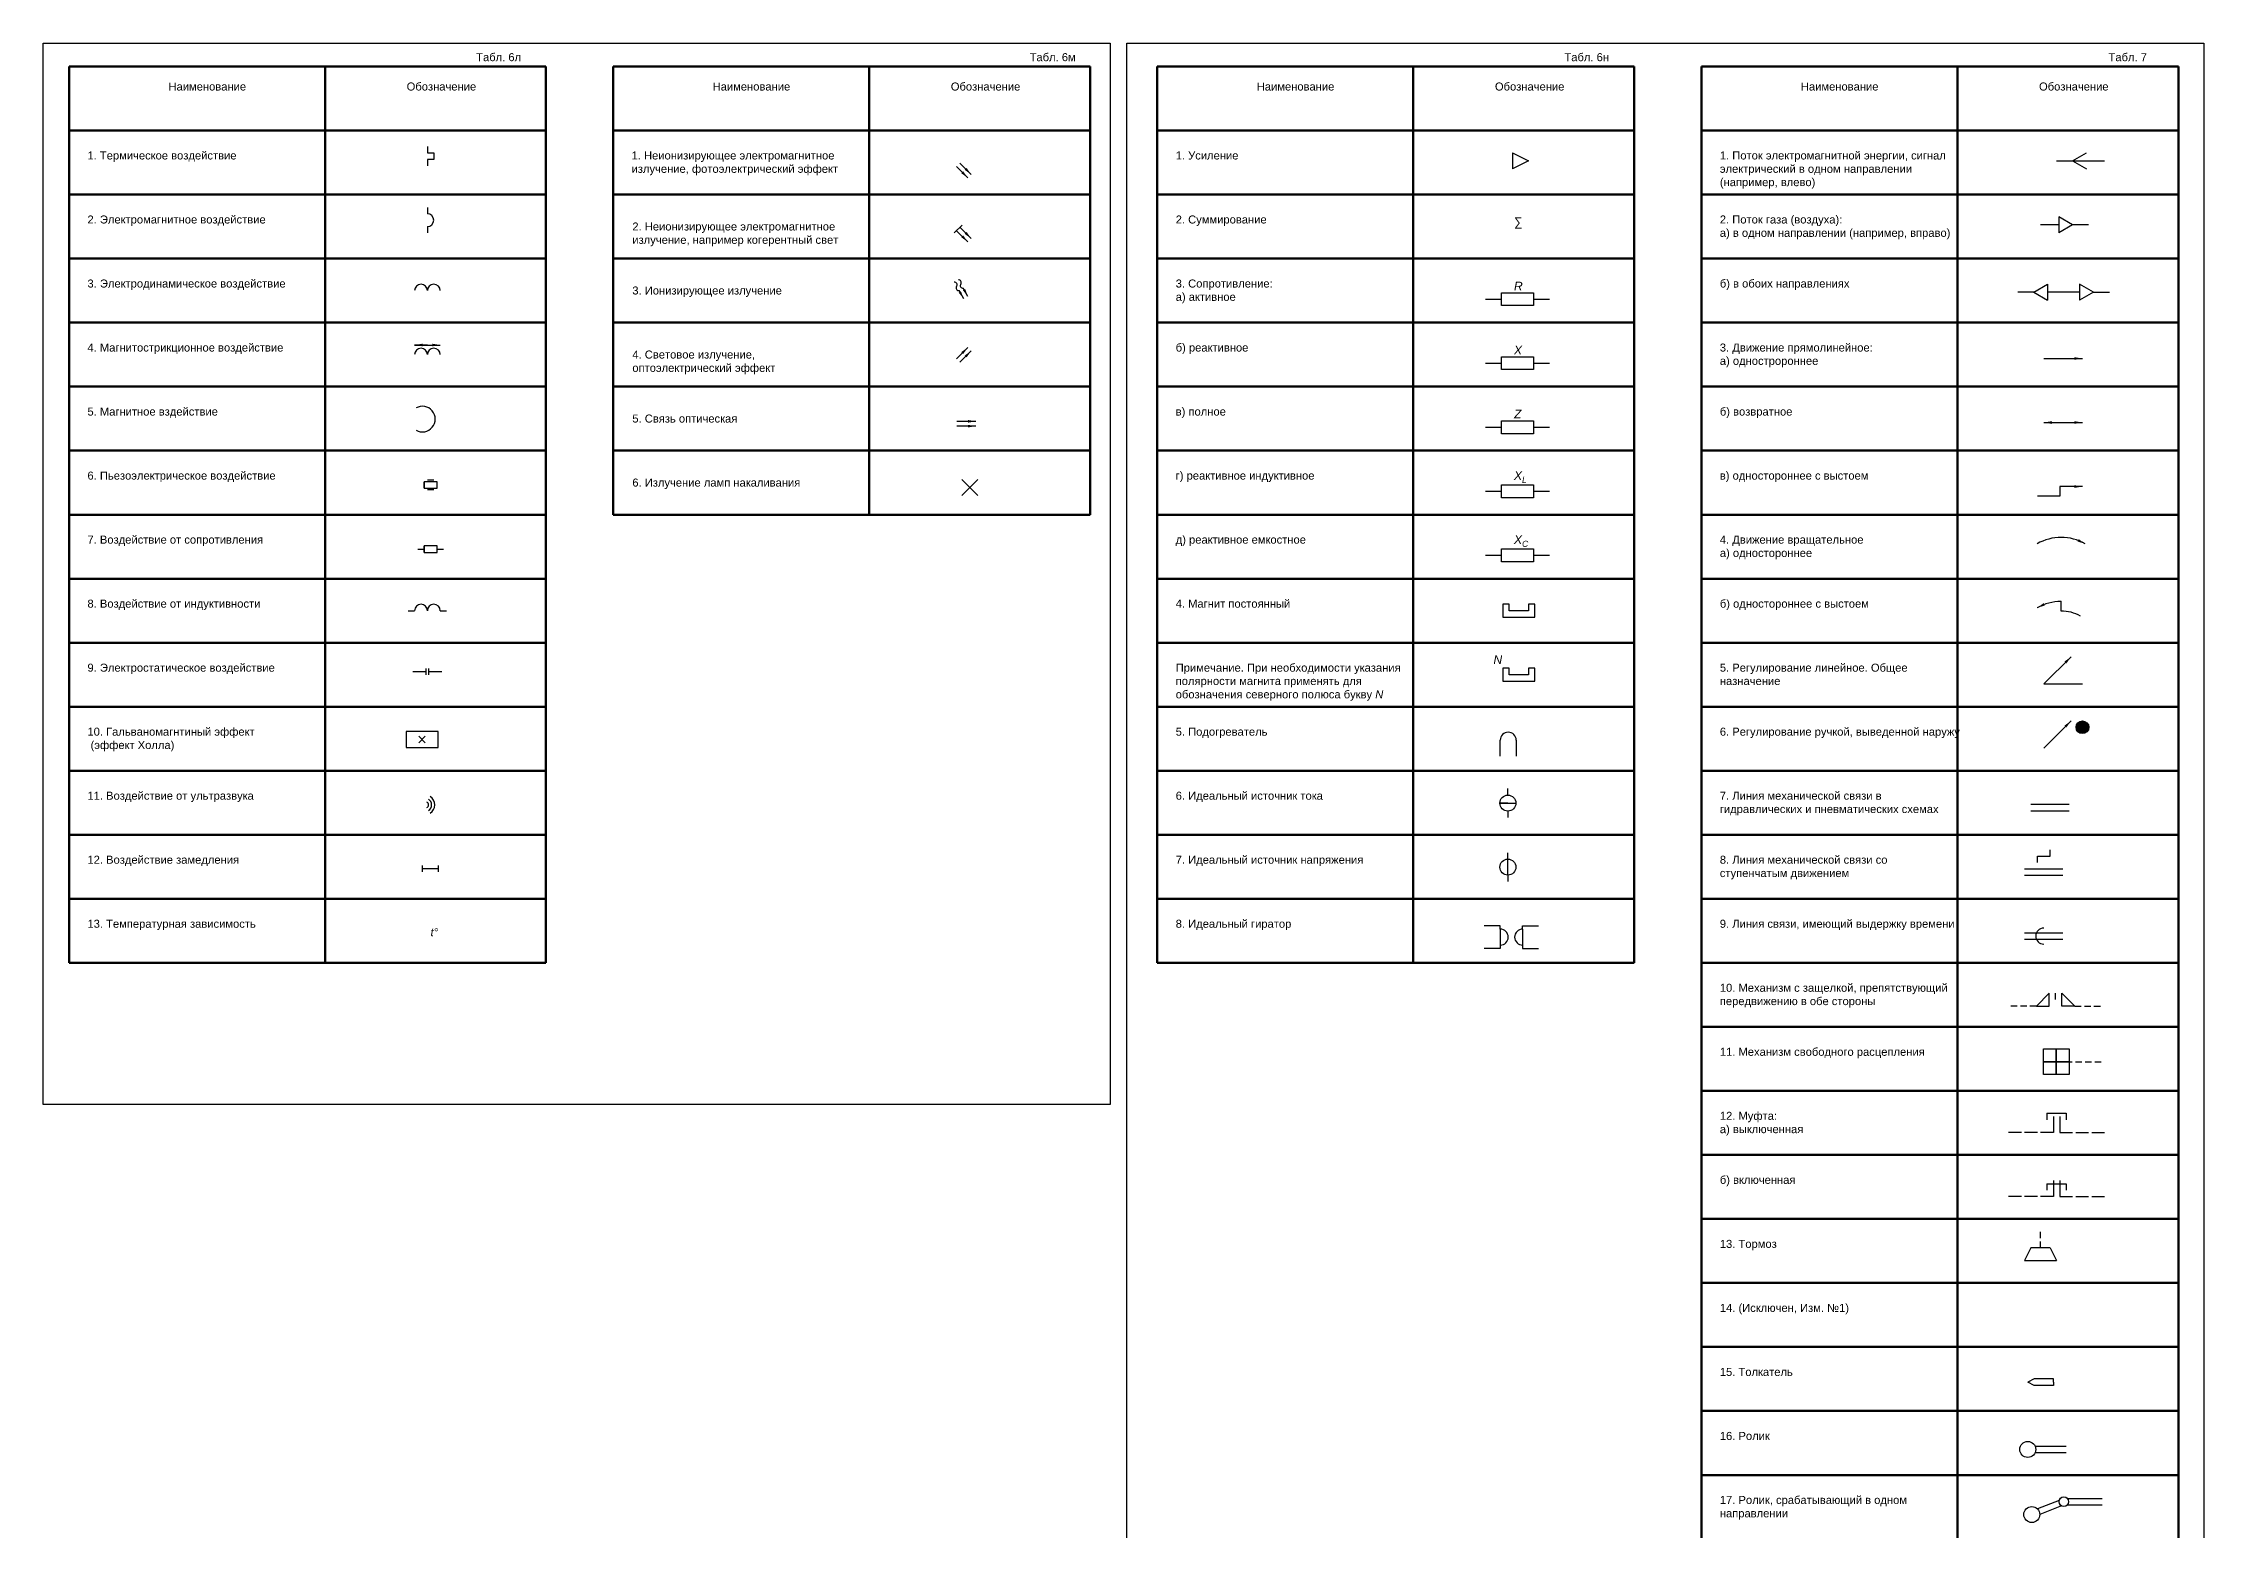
# Model space of a CAD drawing. Header units: millimetres. Extents: x 3094 to 4616, y 1396 to 2312.
# Drawn here: x 3941 to 4616, y 1848 to 2312 of the extents above; entities that cross this region are included whole.
import ezdxf

# ---------------------------------------------------------------- set-up
doc = ezdxf.new("R2010")
doc.units = ezdxf.units.MM
doc.layers.add('Рамка1', color=10, linetype='Continuous')
doc.layers.add('Рамка2', color=7, linetype='Continuous')
doc.layers.add('Слой1', color=3, linetype='Continuous', lineweight=50)
doc.styles.get("Standard").update_dxf_attribs({"font": 'arial.ttf'})

msp = doc.modelspace()

# ---------------------------------------------------------------- hatches: boundary and pattern name
h = msp.add_hatch()
h.set_pattern_fill('ANGLE', color=256)
h.set_pattern_definition([(0, (339.7164, 0.193), (0, 6.985), [5.08, -1.905]), (90, (339.7164, 0.193), (-6.985, 4e-16), [5.08, -1.905])])
h.paths.add_polyline_path([(4232.849227, 2233.767518, 1), (4233.349227, 2233.767518, 1)])
h = msp.add_hatch()
h.set_pattern_fill('ANGLE', color=256)
h.set_pattern_definition([(0, (340, 0), (0, 6.985), [5.08, -1.905]), (90, (340, 0), (-6.985, 4e-16), [5.08, -1.905])])
h.paths.add_polyline_path([(4232.099227, 2213.767518, 1), (4232.599227, 2213.767518, 1)])
h = msp.add_hatch()
h.set_pattern_fill('ANGLE', color=256)
h.set_pattern_definition([(0, (339.7164, -19.807), (0, 6.985), [5.08, -1.905]), (90, (339.7164, -19.807), (-6.985, 4e-16), [5.08, -1.905])])
h.paths.add_polyline_path([(4232.849227, 2213.767518, 1), (4233.349227, 2213.767518, 1)])
h = msp.add_hatch(color=256)
h.set_gradient(color1=(255, 255, 255))
h.paths.add_polyline_path([(4576.085199, 2098.592458, 1), (4580.085199, 2098.592458, 1)])

# ---------------------------------------------------------------- linework, layer by layer
for p, q in [((4061, 2280), (4061, 2278)), ((4061, 2278), (4063, 2278)), ((4063, 2276), (4061, 2276)), ((4061, 2276), (4061, 2274)), ((4063, 2278), (4063, 2276)), ((4400, 2278), (4405, 2275.5)), ((4400, 2278), (4400, 2273)), ((4405, 2275.5), (4400, 2273)), ((4570, 2275.5), (4585, 2275.5)), ((4575, 2275.5), (4579.330127, 2278)), ((4575, 2275.5), (4579.330127, 2273)), ((4229.861473, 2270.184465), (4226.325939, 2273.719998)), ((4230.922133, 2271.245125), (4227.3866, 2274.780659)), ((4061, 2261), (4061, 2259)), ((4061, 2255), (4061, 2253)), ((4225.618833, 2253.012892), (4228.093706, 2255.487765)), ((4230.922133, 2251.245125), (4227.3866, 2254.780659)), ((4570.669873, 2255.5), (4565, 2255.5)), ((4575, 2255.5), (4570.669873, 2258)), ((4570.669873, 2258), (4570.669873, 2253)), ((4575, 2255.5), (4570.669873, 2253)), ((4580, 2255.5), (4575, 2255.5)), ((4229.861473, 2250.184465), (4226.325939, 2253.719998)), ((4228.587127, 2232.39918), (4227.087127, 2234.997256)), ((4229.886165, 2233.14918), (4228.386165, 2235.747256)), ((4562.857851, 2234.468267), (4557.857851, 2234.468267)), ((4562.857851, 2234.468267), (4567.187978, 2236.968267)), ((4562.857851, 2234.468267), (4567.187978, 2231.968267)), ((4567.187978, 2236.968267), (4567.187978, 2231.968267)), ((4577.187978, 2234.468267), (4567.187978, 2234.468267)), ((4581.518105, 2234.468267), (4577.187978, 2236.968267)), ((4577.187978, 2236.968267), (4577.187978, 2231.968267)), ((4581.518105, 2234.468267), (4577.187978, 2231.968267)), ((4581.518105, 2234.468267), (4586.518105, 2234.468267)), ((4391.603084, 2232.300649), (4396.603084, 2232.300649)), ((4406.603084, 2232.300649), (4411.603084, 2232.300649)), ((4061, 2218), (4057, 2218)), ((4057, 2218), (4065, 2218)), ((4229.861473, 2217.255532), (4226.325939, 2213.719998)), ((4230.922133, 2216.194872), (4227.3866, 2212.659338)), ((4391.603084, 2212.300649), (4396.603084, 2212.300649)), ((4406.603084, 2212.300649), (4411.603084, 2212.300649)), ((4566.046921, 2213.787152), (4578.046921, 2213.787152)), ((4229.3866, 2194.159338), (4226.3866, 2194.159338)), ((4232.3866, 2194.159338), (4229.3866, 2194.159338)), ((4232.3866, 2192.659338), (4226.3866, 2192.659338)), ((4391.603084, 2192.300649), (4396.603084, 2192.300649)), ((4406.603084, 2192.300649), (4411.603084, 2192.300649)), ((4566.046921, 2193.787152), (4578.046921, 2193.787152)), ((4060, 2173.233935), (4060, 2175.233935)), ((4062, 2175.733935), (4061, 2175.733935)), ((4063, 2175.733935), (4062, 2175.733935)), ((4233, 2171), (4228, 2176)), ((4233, 2176), (4228, 2171)), ((4578.046921, 2173.787152), (4571.046921, 2173.787152)), ((4571.046921, 2173.787152), (4571.046921, 2170.787152)), ((4062, 2172.733935), (4061, 2172.733935)), ((4063, 2172.733935), (4062, 2172.733935)), ((4391.603084, 2172.300649), (4396.603084, 2172.300649)), ((4406.603084, 2172.300649), (4411.603084, 2172.300649)), ((4571.046921, 2170.787152), (4564.046921, 2170.787152)), ((4058, 2154.233935), (4060, 2154.233935)), ((4060, 2153.233935), (4060, 2155.233935)), ((4064, 2154.233935), (4066, 2154.233935)), ((4391.603084, 2152.300649), (4396.603084, 2152.300649)), ((4406.603084, 2152.300649), (4411.603084, 2152.300649)), ((4055, 2135), (4057, 2135)), ((4065, 2135), (4067, 2135)), ((4397, 2137), (4397, 2133)), ((4399, 2137), (4397, 2137)), ((4399, 2135), (4399, 2137)), ((4405, 2135), (4399, 2135)), ((4407, 2137), (4405, 2137)), ((4405, 2137), (4405, 2135)), ((4407, 2133), (4407, 2137)), ((4571.422344, 2134.902397), (4571.422344, 2137.935672)), ((4397, 2133), (4407, 2133)), ((4566.046921, 2112.107176), (4574.532202, 2120.592458)), ((4056.466325, 2115.96113), (4060.466325, 2115.96113)), ((4060.466325, 2116.96113), (4060.466325, 2114.96113)), ((4061.466325, 2114.96113), (4061.466325, 2116.96113)), ((4061.466325, 2115.96113), (4065.466325, 2115.96113)), ((4397, 2117), (4397, 2113)), ((4399, 2117), (4397, 2117)), ((4397, 2113), (4407, 2113)), ((4399, 2115), (4399, 2117)), ((4405, 2115), (4399, 2115)), ((4407, 2117), (4405, 2117)), ((4405, 2117), (4405, 2115)), ((4407, 2113), (4407, 2117)), ((4566.046921, 2112.107176), (4578.046921, 2112.107176)), ((4566.046921, 2092.107176), (4574.532202, 2100.592458)), ((4058.315732, 2095.769091), (4060.315732, 2093.769091)), ((4058.315732, 2093.769091), (4060.315732, 2095.769091)), ((4396.171165, 2089.547854), (4396.171165, 2094.547854)), ((4401.171165, 2094.547854), (4401.171165, 2089.547854)), ((4398.566778, 2077.41092), (4398.566778, 2079.41092)), ((4398.566778, 2074.91092), (4396.066778, 2074.91092)), ((4396.066778, 2074.91092), (4401.066778, 2074.91092)), ((4398.566778, 2072.41092), (4398.566778, 2070.41092)), ((4561.979471, 2074.523461), (4573.979471, 2074.523461)), ((4561.979471, 2072.523461), (4573.979471, 2072.523461)), ((4398.566778, 2052.41092), (4398.566778, 2059.41092)), ((4568, 2058.352292), (4568, 2060.352292)), ((4059.373657, 2055.456832), (4059.373657, 2054.456832)), ((4059.373657, 2054.456832), (4064.373657, 2054.456832)), ((4059.373657, 2054.456832), (4059.373657, 2053.456832)), ((4064.373657, 2055.456832), (4064.373657, 2054.456832)), ((4064.373657, 2054.456832), (4064.373657, 2053.456832)), ((4398.566778, 2052.41092), (4398.566778, 2050.41092)), ((4560, 2054.352292), (4572, 2054.352292)), ((4560, 2052.352292), (4572, 2052.352292)), ((4564, 2056.352292), (4564, 2058.352292)), ((4564, 2058.352292), (4568, 2058.352292)), ((4396.18739, 2036.527497), (4391.18739, 2036.527497)), ((4396.18739, 2035.527497), (4396.18739, 2036.527497)), ((4396.18739, 2035.527497), (4396.18739, 2030.527497)), ((4403.18739, 2035.527497), (4403.18739, 2036.527497)), ((4403.18739, 2036.527497), (4408.18739, 2036.527497)), ((4403.18739, 2035.527497), (4403.18739, 2030.527497)), ((4560, 2034.352292), (4572, 2034.352292)), ((4560, 2032.352292), (4572, 2032.352292)), ((4396.18739, 2029.527497), (4391.18739, 2029.527497)), ((4396.18739, 2030.527497), (4396.18739, 2029.527497)), ((4403.18739, 2030.527497), (4403.18739, 2029.527497)), ((4403.18739, 2029.527497), (4408.18739, 2029.527497)), ((4567.680564, 2015.49714), (4563.680564, 2011.49714)), ((4567.680564, 2011.49714), (4567.680564, 2015.49714)), ((4569.680564, 2013.49714), (4569.680564, 2015.49714)), ((4571.680564, 2011.49714), (4571.680564, 2015.49714)), ((4571.680564, 2015.49714), (4575.680564, 2011.49714)), ((4557.680564, 2011.49714), (4555.680564, 2011.49714)), ((4560.680564, 2011.49714), (4558.680564, 2011.49714)), ((4563.680564, 2011.49714), (4561.680564, 2011.49714)), ((4563.680564, 2011.49714), (4567.680564, 2011.49714)), ((4575.680564, 2011.49714), (4571.680564, 2011.49714)), ((4575.680564, 2011.49714), (4577.680564, 2011.49714)), ((4578.680564, 2011.49714), (4580.680564, 2011.49714)), ((4581.680564, 2011.49714), (4583.680564, 2011.49714)), ((4572.905615, 1994.107104), (4574.905615, 1994.107104)), ((4575.905615, 1994.107104), (4577.905615, 1994.107104)), ((4578.905615, 1994.107104), (4580.905615, 1994.107104)), ((4581.905615, 1994.107104), (4583.905615, 1994.107104)), ((4567, 1978), (4573, 1978)), ((4567, 1978), (4567, 1976)), ((4573, 1978), (4573, 1976)), ((4559, 1972), (4555, 1972)), ((4564, 1972), (4560, 1972)), ((4569, 1972), (4565, 1972)), ((4569, 1977), (4569, 1972)), ((4571, 1977), (4571, 1972)), ((4571, 1972), (4575, 1972)), ((4576, 1972), (4580, 1972)), ((4581, 1972), (4585, 1972)), ((4559, 1952), (4555, 1952)), ((4564, 1952), (4560, 1952)), ((4569, 1952), (4565, 1952)), ((4567, 1956), (4573, 1956)), ((4567, 1956), (4567, 1954)), ((4569, 1957), (4569, 1952)), ((4571, 1957), (4571, 1952)), ((4571, 1952), (4575, 1952)), ((4573, 1956), (4573, 1954)), ((4576, 1952), (4580, 1952)), ((4581, 1952), (4585, 1952)), ((4565, 1939), (4565, 1941)), ((4565, 1936), (4565, 1938)), ((4562, 1936), (4560, 1932)), ((4560, 1932), (4570, 1932)), ((4568, 1936), (4562, 1936)), ((4568, 1936), (4570, 1932)), ((4563, 1895), (4561, 1894)), ((4563, 1893), (4561, 1894)), ((4569, 1895), (4563, 1895)), ((4569, 1893), (4563, 1893)), ((4569, 1894), (4569, 1895)), ((4569, 1894), (4569, 1893)), ((4563.291288, 1874), (4573, 1874)), ((4563.291288, 1872), (4573, 1872)), ((4570.82428, 1857.086018), (4564.073296, 1854.385625)), ((4573.380985, 1857.661487), (4584.262951, 1857.661487)), ((4571.513936, 1855.36188), (4564.762951, 1852.661487)), ((4573.380985, 1855.661487), (4584.262951, 1855.661487))]:
    msp.add_line(p, q)
for points in [[(4396.603084, 2234.300649), (4406.603084, 2234.300649), (4406.603084, 2230.300649), (4396.603084, 2230.300649)], [(4396.603084, 2214.300649), (4406.603084, 2214.300649), (4406.603084, 2210.300649), (4396.603084, 2210.300649)], [(4396.603084, 2194.300649), (4406.603084, 2194.300649), (4406.603084, 2190.300649), (4396.603084, 2190.300649)], [(4060, 2173.233935), (4064, 2173.233935), (4064, 2175.233935), (4060, 2175.233935)], [(4396.603084, 2174.300649), (4406.603084, 2174.300649), (4406.603084, 2170.300649), (4396.603084, 2170.300649)], [(4060, 2153.233935), (4064, 2153.233935), (4064, 2155.233935), (4060, 2155.233935)], [(4396.603084, 2154.300649), (4406.603084, 2154.300649), (4406.603084, 2150.300649), (4396.603084, 2150.300649)], [(4054.315732, 2092.269091), (4064.315732, 2092.269091), (4064.315732, 2097.269091), (4054.315732, 2097.269091)], [(4565.905615, 1998.107104), (4569.905615, 1998.107104), (4569.905615, 1994.107104), (4565.905615, 1994.107104)], [(4569.905615, 1998.107104), (4573.905615, 1998.107104), (4573.905615, 1994.107104), (4569.905615, 1994.107104)], [(4565.905615, 1994.107104), (4569.905615, 1994.107104), (4569.905615, 1990.107104), (4565.905615, 1990.107104)], [(4569.905615, 1994.107104), (4573.905615, 1994.107104), (4573.905615, 1990.107104), (4569.905615, 1990.107104)]]:
    msp.add_lwpolyline(points, close=True)
for centre, radius in [((4578.085199, 2098.592458), 2), ((4398.566778, 2074.91092), 2.5), ((4398.566778, 2054.91092), 2.5), ((4561, 1873), 2.5), ((4572.262951, 1856.661487), 1.5), ((4562.262951, 1852.661487), 2.5)]:
    msp.add_circle(centre, radius)
for centre, radius, start, end in [((4061, 2257), 2, 270, 90), ((4059, 2235), 2, 0, 180), ((4063, 2235), 2, 0, 180), ((4225.691494, 2236.789563), 0.8125, 322.619865, 97.380135), ((4226.98276, 2235.803025), 0.8125, 142.619865, 277.380135), ((4226.990533, 2237.539563), 0.8125, 322.619865, 97.380135), ((4228.281798, 2236.553025), 0.8125, 142.619865, 277.380135), ((4059, 2215), 2, 0, 180), ((4063, 2215), 2, 0, 180), ((4059.454284, 2194.863789), 4, 240, 120), ((4571.422344, 2142.902397), 15, 60, 120), ((4059, 2135), 2, 0, 180), ((4063, 2135), 2, 0, 180), ((4571.422344, 2122.902397), 15, 90, 120), ((4571.422344, 2122.902397), 12, 60, 90), ((4398.671165, 2094.547854), 2.5, 0, 180), ((4060.326065, 2074.348931), 1, 300, 60), ((4060.326065, 2074.348931), 2, 300, 60), ((4060.326065, 2074.348931), 3, 300, 60), ((4396.18739, 2033.027497), 2.5, 270, 90), ((4403.18739, 2033.027497), 2.5, 90, 270), ((4566, 2033.352292), 2.5, 90, 270)]:
    msp.add_arc(centre, radius, start, end)
for points in [[(4228.388334, 2272.246859), (4227.799079, 2271.657604), (4229.861473, 2270.184465)], [(4229.448994, 2273.30752), (4228.859739, 2272.718264), (4230.922133, 2271.245125)], [(4228.388334, 2252.246859), (4227.799079, 2251.657604), (4229.861473, 2250.184465)], [(4229.448994, 2253.30752), (4228.859739, 2252.718264), (4230.922133, 2251.245125)], [(4226.976283, 2234.35591), (4227.697971, 2234.772577), (4228.587127, 2232.39918)], [(4228.275322, 2235.10591), (4228.997009, 2235.522577), (4229.886165, 2233.14918)], [(4059.5, 2218.416667), (4059.5, 2217.583333), (4057, 2218)], [(4062.5, 2218.416667), (4062.5, 2217.583333), (4065, 2218)], [(4228.388334, 2215.193138), (4227.799079, 2215.782393), (4229.861473, 2217.255532)], [(4229.448994, 2214.132477), (4228.859739, 2214.721733), (4230.922133, 2216.194872)], [(4575.546921, 2214.203818), (4575.546921, 2213.370485), (4578.046921, 2213.787152)], [(4229.8866, 2193.742672), (4229.8866, 2194.576005), (4232.3866, 2194.159338)], [(4568.546921, 2194.203818), (4568.546921, 2193.370485), (4566.046921, 2193.787152)], [(4575.546921, 2194.203818), (4575.546921, 2193.370485), (4578.046921, 2193.787152)], [(4229.8866, 2192.242672), (4229.8866, 2193.076005), (4232.3866, 2192.659338)], [(4575.546921, 2174.203818), (4575.546921, 2173.370485), (4578.046921, 2173.787152)], [(4576.870442, 2157.380497), (4576.498852, 2156.634598), (4578.922344, 2155.892778)], [(4565.974246, 2137.380497), (4566.345836, 2136.634598), (4563.922344, 2135.892778)], [(4572.469808, 2119.119319), (4573.059063, 2118.530063), (4574.532202, 2120.592458)], [(4572.469808, 2099.119319), (4573.059063, 2098.530063), (4574.532202, 2100.592458)]]:
    msp.add_solid(points)
at = {"layer": 'Рамка1'}
msp.add_lwpolyline([(3940.964569, 2312.278403), (4274.314016, 2312.278403), (4274.314016, 1980.731778), (3940.964569, 1980.731778)], close=True, dxfattribs=at)
at = {"layer": 'Рамка2'}
msp.add_lwpolyline([(4279.508357, 2312.278403), (4615.990879, 2312.278403), (4615.990879, 1395.525358), (4279.508357, 1395.525358)], close=True, dxfattribs=at)
at = {"layer": 'Слой1'}
for p, q in [((3949.02468, 2305), (4098.049359, 2305)), ((3949.02468, 2025), (3949.02468, 2305)), ((4029.02468, 2305), (4029.02468, 2025)), ((4098.049359, 2305), (4098.049359, 2025)), ((4119.02468, 2305), (4268.049359, 2305)), ((4119.02468, 2165), (4119.02468, 2305)), ((4199.02468, 2305), (4199.02468, 2165)), ((4268.049359, 2305), (4268.049359, 2165)), ((4289.02468, 2305), (4438.049359, 2305)), ((4289.02468, 2025), (4289.02468, 2305)), ((4369.02468, 2305), (4369.02468, 2025)), ((4438.049359, 2305), (4438.049359, 2025)), ((4459.02468, 2305), (4608.049359, 2305)), ((4459.02468, 1405), (4459.02468, 2305)), ((4539.02468, 2305), (4539.02468, 1405)), ((4608.049359, 2305), (4608.049359, 1405)), ((3949.02468, 2285), (4098.049359, 2285)), ((4119.02468, 2285), (4268.049359, 2285)), ((4289.02468, 2285), (4438.049359, 2285)), ((4459.02468, 2285), (4608.049359, 2285)), ((4098.049359, 2265), (3949.02468, 2265)), ((4268.049359, 2265), (4119.02468, 2265)), ((4438.049359, 2265), (4289.02468, 2265)), ((4608.049359, 2265), (4459.02468, 2265)), ((3949.02468, 2245), (4098.049359, 2245)), ((4119.02468, 2245), (4268.049359, 2245)), ((4289.02468, 2245), (4438.049359, 2245)), ((4459.02468, 2245), (4608.049359, 2245)), ((3949.02468, 2225), (4098.049359, 2225)), ((4119.02468, 2225), (4268.049359, 2225)), ((4289.02468, 2225), (4438.049359, 2225)), ((4459.02468, 2225), (4608.049359, 2225)), ((3949.02468, 2205), (4098.049359, 2205)), ((4119.02468, 2205), (4268.049359, 2205)), ((4289.02468, 2205), (4438.049359, 2205)), ((4459.02468, 2205), (4608.049359, 2205)), ((3949.02468, 2185), (4098.049359, 2185)), ((4119.02468, 2185), (4268.049359, 2185)), ((4289.02468, 2185), (4438.049359, 2185)), ((4459.02468, 2185), (4608.049359, 2185)), ((3949.02468, 2165), (4098.049359, 2165)), ((3949.02468, 2165), (4098.049359, 2165)), ((4119.02468, 2165), (4268.049359, 2165)), ((4119.02468, 2165), (4268.049359, 2165)), ((4289.02468, 2165), (4438.049359, 2165)), ((4289.02468, 2165), (4438.049359, 2165)), ((4459.02468, 2165), (4608.049359, 2165)), ((4459.02468, 2165), (4608.049359, 2165)), ((3949.02468, 2145), (4098.049359, 2145)), ((3949.02468, 2145), (4098.049359, 2145)), ((4289.02468, 2145), (4438.049359, 2145)), ((4289.02468, 2145), (4438.049359, 2145)), ((4459.02468, 2145), (4608.049359, 2145)), ((4459.02468, 2145), (4608.049359, 2145)), ((3949.02468, 2125), (4098.049359, 2125)), ((3949.02468, 2125), (4098.049359, 2125)), ((4289.02468, 2125), (4438.049359, 2125)), ((4289.02468, 2125), (4438.049359, 2125)), ((4459.02468, 2125), (4608.049359, 2125)), ((4459.02468, 2125), (4608.049359, 2125)), ((3949.02468, 2105), (4098.049359, 2105)), ((3949.02468, 2105), (4098.049359, 2105)), ((3949.02468, 2105), (4098.049359, 2105)), ((4289.02468, 2105), (4438.049359, 2105)), ((4289.02468, 2105), (4438.049359, 2105)), ((4289.02468, 2105), (4438.049359, 2105)), ((4459.02468, 2105), (4608.049359, 2105)), ((4459.02468, 2105), (4608.049359, 2105)), ((4459.02468, 2105), (4608.049359, 2105)), ((3949.02468, 2085), (4098.049359, 2085)), ((4289.02468, 2085), (4438.049359, 2085)), ((4459.02468, 2085), (4608.049359, 2085)), ((3949.02468, 2065), (4098.049359, 2065)), ((4289.02468, 2065), (4438.049359, 2065)), ((4459.02468, 2065), (4608.049359, 2065)), ((3949.02468, 2045), (4098.049359, 2045)), ((4289.02468, 2045), (4438.049359, 2045)), ((4459.02468, 2045), (4608.049359, 2045)), ((3949.02468, 2025), (4098.049359, 2025)), ((4289.02468, 2025), (4438.049359, 2025)), ((4459.02468, 2025), (4608.049359, 2025)), ((4608.049359, 2005), (4459.02468, 2005)), ((4459.02468, 1985), (4608.049359, 1985)), ((4459.02468, 1965), (4608.049359, 1965)), ((4459.02468, 1945), (4608.049359, 1945)), ((4459.02468, 1925), (4608.049359, 1925)), ((4459.02468, 1905), (4608.049359, 1905)), ((4459.02468, 1905), (4608.049359, 1905)), ((4459.02468, 1885), (4608.049359, 1885)), ((4459.02468, 1885), (4608.049359, 1885)), ((4459.02468, 1865), (4608.049359, 1865)), ((4459.02468, 1865), (4608.049359, 1865))]:
    msp.add_line(p, q, dxfattribs=at)

# ---------------------------------------------------------------- texts
at = {"char_height": 2.5, "attachment_point": 1}
for s, heights, insert in [('{\\H1.08333x;∑}', [-3.550751], (4400.471733, 2257.85739)), ('{\\fArial|b0|i1|c204|p34;\\H1.08333x;R}', [-2.708325], (4400.471733, 2237.771164)), ('{\\fArial|b0|i1|c204|p34;\\H1.08333x;X}', [-2.708325], (4400.471733, 2217.771164)), ('{\\fArial|b0|i1|c204|p34;\\H1.08333x;Z}', [-2.708325], (4400.471733, 2197.771164)), ('\\A1;{\\fArial|b0|i1|c204|p34;\\H1.08333x;X\\H0.7x;\\S^ L;}', [-2.708325], (4400.471733, 2178.573007)), ('\\A1;{\\fArial|b0|i1|c204|p34;\\H1.08333x;X\\H0.7x;\\S^ C;}', [-2.708325], (4400.471733, 2158.573007)), ('{\\fArial|b0|i1|c204|p34;\\H1.08333x;N}', [-2.708325], (4394.06166, 2121.070862)), ('{\\fArial|b0|i1|c204|p34;t%%D}', [-2.530696], (4061.977416, 2035.819146))]:
    msp.add_mtext_dynamic_manual_height_columns(s, width=2.5, gutter_width=12.5, heights=heights, dxfattribs=dict(at, insert=insert))
at = {"layer": 'Слой1', "char_height": 2.5, "attachment_point": 1}
for s, width, heights, insert in [('                   Табл. 6л', 61.788244, [-2.602319], (4057.807297, 2309.169102)), ('                      Табл. 6м', 61.788244, [-2.602319], (4227.807297, 2309.169102)), ('                   Табл. 6н', 61.788244, [-2.602319], (4397.807297, 2309.169102)), ('                   Табл. 7', 61.788244, [-2.600614], (4567.807297, 2309.169102)), ('Наименование', 2.5, [-2.540928], (3980.107381, 2300)), ('Обозначение', 2.5, [-2.602319], (4054.518535, 2300)), ('Наименование', 2.5, [-2.540928], (4150.107381, 2300)), ('Обозначение', 2.5, [-2.602319], (4224.518535, 2300)), ('Наименование', 2.5, [-2.540928], (4320.107381, 2300)), ('Обозначение', 2.5, [-2.602319], (4394.518535, 2300)), ('Наименование', 2.5, [-2.540928], (4490.107381, 2300)), ('Обозначение', 2.5, [-2.602319], (4564.518535, 2300)), ('1. Термическое воздействие', 71.136881, [14.154771], (3954.789346, 2278.460353)), ('1. Неионизирующее электромагнитное излучение, фотоэлектрический эффект', 71.136881, [14.154771], (4124.789346, 2278.460353)), ('1. Усиление', 71.136881, [14.154771], (4294.789346, 2278.460353)), ('1. Поток электромагнитной энергии, сигнал электрический в одном направлении (например, влево) ', 71.136881, [14.154771], (4464.789346, 2278.460353)), ('2. Электромагнитное воздействие', 71.136881, [14.154771], (3954.789346, 2258.460353)), ('2. Суммирование', 71.136881, [14.154771], (4294.789346, 2258.460353)), ('2. Поток газа (воздуха):\\Pа) в одном направлении (например, вправо)', 75.392635, [14.154771], (4464.789346, 2258.460353)), ('3. Электродинамическое воздействие', 71.136881, [14.154771], (3954.789346, 2238.460353)), ('3. Сопротивление:\\Pа) активное', 71.136881, [14.154771], (4294.789346, 2238.460353)), ('б) в обоих направлениях ', 71.136881, [14.154771], (4464.789346, 2238.460353)), ('4. Магнитострикционное воздействие', 71.136881, [14.154771], (3954.789346, 2218.460353)), ('б) реактивное', 71.136881, [14.154771], (4294.789346, 2218.460353)), ('3. Движение прямолинейное:\\Pа) одностророннее', 71.136881, [14.154771], (4464.789346, 2218.460353)), ('5. Магнитное вздействие', 71.136881, [14.154771], (3954.789346, 2198.460353)), ('в) полное', 71.136881, [14.154771], (4294.789346, 2198.460353)), ('б) возвратное', 71.136881, [14.154771], (4464.789346, 2198.460353)), ('6. Пьезоэлектрическое воздействие', 71.136881, [14.154771], (3954.789346, 2178.460353)), ('г) реактивное индуктивное', 71.136881, [14.154771], (4294.789346, 2178.460353)), ('в) одностороннее с выстоем', 71.136881, [14.154771], (4464.789346, 2178.460353)), ('7. Воздействие от сопротивления', 71.136881, [14.154771], (3954.789346, 2158.460353)), ('д) реактивное емкостное', 71.136881, [14.154771], (4294.789346, 2158.460353)), ('4. Движение вращательное\\Pа) одностороннее', 71.136881, [14.154771], (4464.789346, 2158.460353)), ('8. Воздействие от индуктивности', 71.136881, [14.154771], (3954.789346, 2138.460353)), ('4. Магнит постоянный', 71.136881, [14.154771], (4294.789346, 2138.460353)), ('б) одностороннее с выстоем', 71.136881, [14.154771], (4464.789346, 2138.460353)), ('9. Электростатическое воздействие', 71.136881, [14.154771], (3954.789346, 2118.460353)), ('Примечание. При необходимости указания полярности магнита применять для обозначения северного полюса букву {\\fArial|b0|i1|c204|p34;N}', 71.136881, [14.154771], (4294.789346, 2118.460353)), ('5. Регулирование линейное. Общее назначение ', 71.136881, [14.154771], (4464.789346, 2118.460353)), ('10. Гальваномагнтиный эффект\\P (эффект Холла)', 71.136881, [14.154771], (3954.789346, 2098.460353)), ('5. Подогреватель', 71.136881, [14.154771], (4294.789346, 2098.460353)), ('6. Регулирование ручкой, выведенной наружу', 71.136881, [14.154771], (4464.789346, 2098.460353)), ('11. Воздействие от ультразвука', 71.136881, [14.154771], (3954.789346, 2078.460353)), ('6. Идеальный источник тока', 71.136881, [14.154771], (4294.789346, 2078.460353)), ('7. Линия механической связи в гидравлических и пневматических схемах', 71.136881, [14.154771], (4464.789346, 2078.460353)), ('12. Воздействие замедления', 71.136881, [14.154771], (3954.789346, 2058.460353)), ('7. Идеальный источник напряжения', 71.136881, [14.154771], (4294.789346, 2058.460353)), ('8. Линия механической связи со ступенчатым движением', 71.136881, [14.154771], (4464.789346, 2058.460353)), ('8. Идеальный гиратор', 71.136881, [14.154771], (4294.789346, 2038.460353)), ('9. Линия связи, имеющий выдержку времени', 71.136881, [14.154771], (4464.789346, 2038.460353)), ('13. Температурная зависимость', 71.136881, [14.154771], (3954.789346, 2038.460353)), ('10. Механизм с защелкой, препятствующий передвижению в обе стороны', 71.136881, [14.154771], (4464.789346, 2018.460353)), ('11. Механизм свободного расцепления', 75.392635, [14.154771], (4464.789346, 1998.460353)), ('12. Муфта: \\Pа) выключенная', 71.136881, [14.154771], (4464.789346, 1978.460353)), ('б) включенная', 71.136881, [14.154771], (4464.789346, 1958.460353)), ('13. Тормоз', 71.136881, [14.154771], (4464.789346, 1938.460353)), ('14. (Исключен, Изм. №1)', 71.136881, [14.154771], (4464.789346, 1918.460353)), ('15. Толкатель', 71.136881, [14.154771], (4464.789346, 1898.460353)), ('16. Ролик', 71.136881, [14.154771], (4464.789346, 1878.460353)), ('17. Ролик, срабатывающий в одном направлении', 71.136881, [14.154771], (4464.789346, 1858.460353))]:
    msp.add_mtext_dynamic_manual_height_columns(s, width=width, gutter_width=12.5, heights=heights, dxfattribs=dict(at, insert=insert))
for s, insert, width in [('2. Неионизирующее электромагнитное излучение, например когерентный свет', (4125.02468, 2256.277626), 68.331253), ('3. Ионизирующее излучение', (4125.02468, 2236.277626), 47.581259), ('4. Световое излучение, оптоэлектрический эффект', (4125.02468, 2216.277626), 47.581259), ('5. Связь оптическая', (4125.02468, 2196.277626), 47.581259), ('6. Излучение ламп накаливания', (4125.02468, 2176.277626), 58.014218)]:
    msp.add_mtext(s, dxfattribs=dict(at, insert=insert, width=width))

doc.saveas('drawing.dxf')
